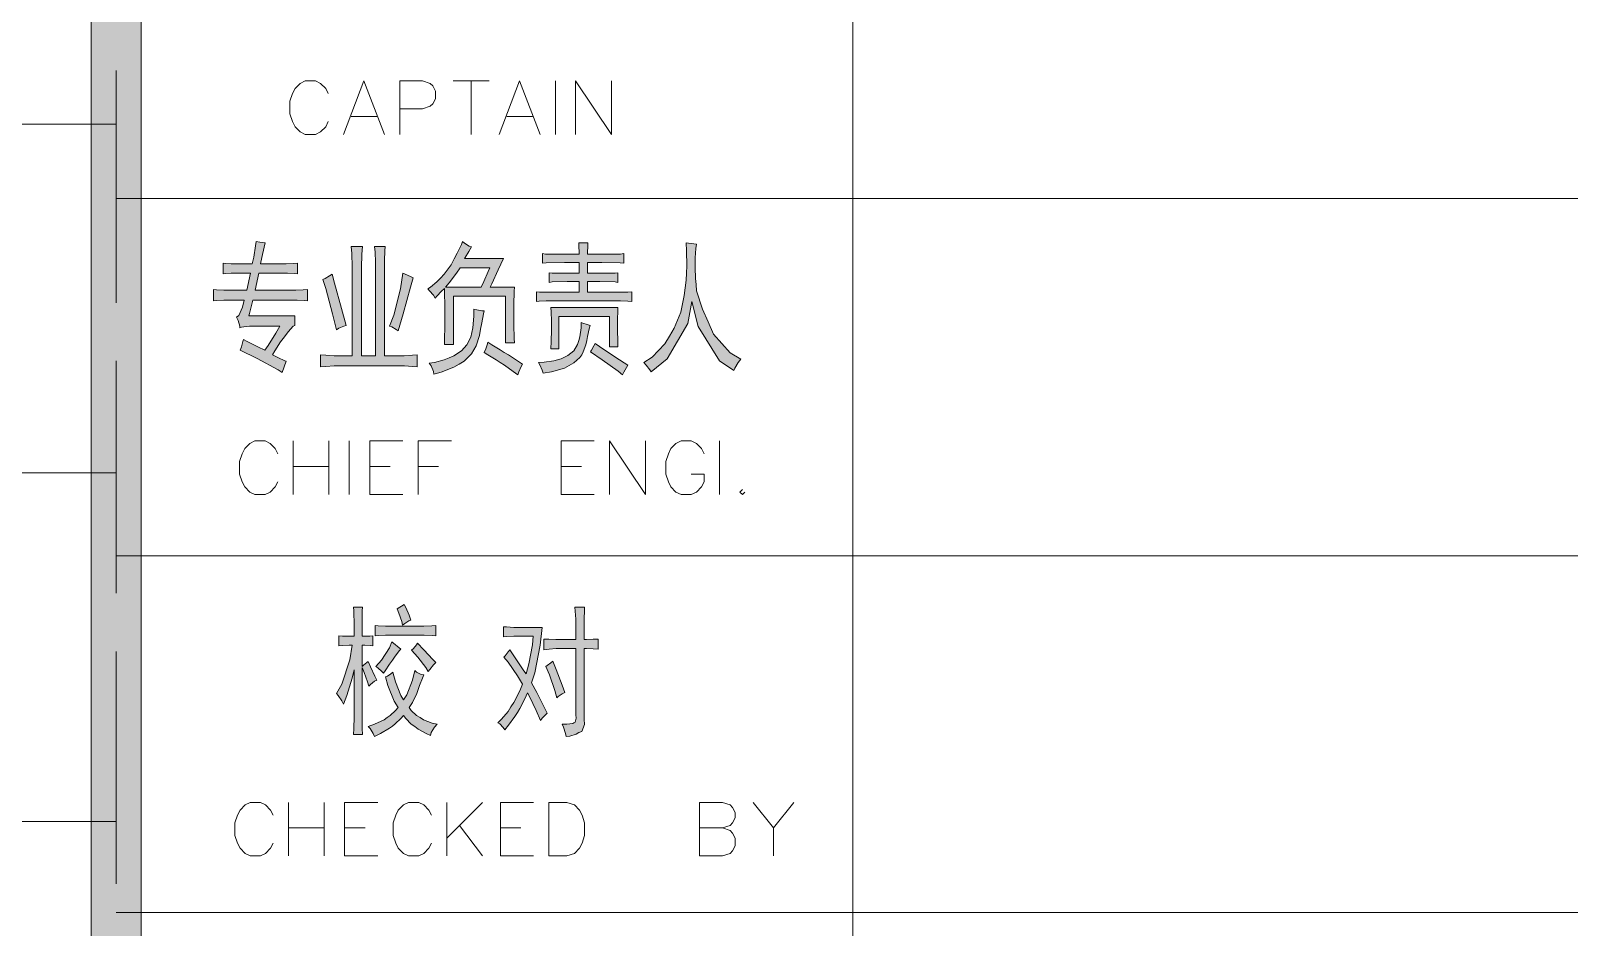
# Model space of a CAD drawing. Header units: millimetres. Extents: x 0 to 829, y 0 to 586.
# Drawn here: x 768.27 to 798.71, y 129.86 to 147.61 of the extents above; entities that cross this region are included whole.
import ezdxf

# ---------------------------------------------------------------- set-up
doc = ezdxf.new("R2010")
doc.units = ezdxf.units.MM

msp = doc.modelspace()

# ---------------------------------------------------------------- hatches: boundary and pattern name
h = msp.add_hatch(color=0)
h.dxf.hatch_style = 2
h.paths.add_polyline_path([(770.449028, 9.860139), (769.464778, 9.860139), (769.464778, 575.772139), (770.449028, 575.772139)])
h = msp.add_hatch(color=0)
h.dxf.hatch_style = 2
h.paths.add_polyline_path([(773.2395, 140.839472), (773.161889, 140.892389), (772.749139, 141.114639), (772.414, 141.283972), (772.435167, 141.347472), (772.463389, 141.453306), (772.473972, 141.492111), (772.551583, 141.453306), (772.76325, 141.347472), (772.897306, 141.283972), (772.964333, 141.375694), (773.116028, 141.615583), (773.197167, 141.760222), (772.597444, 141.760222), (772.530417, 141.753167), (772.435167, 141.739056), (772.406944, 141.724944), (772.406944, 141.760222), (772.371667, 141.866056), (772.339917, 141.936611), (772.38225, 141.964833), (772.456333, 142.130639), (772.491611, 142.27175), (772.163528, 142.27175), (772.085917, 142.27175), (771.944806, 142.264694), (771.881306, 142.261167), (771.881306, 142.483417), (771.944806, 142.476361), (772.085917, 142.469306), (772.163528, 142.469306), (772.541, 142.469306), (772.615083, 142.804444), (772.297583, 142.804444), (772.230556, 142.804444), (772.117667, 142.797389), (772.071806, 142.793861), (772.071806, 143.002), (772.117667, 142.998472), (772.230556, 142.991417), (772.297583, 142.991417), (772.646833, 142.991417), (772.678583, 143.125472), (772.713861, 143.347722), (772.724444, 143.435917), (772.802056, 143.418278), (772.893778, 143.404167), (772.907889, 143.404167), (772.886722, 143.3195), (772.840861, 143.114889), (772.816167, 142.991417), (773.264194, 142.991417), (773.324167, 142.991417), (773.465278, 142.998472), (773.546417, 143.002), (773.546417, 142.793861), (773.489972, 142.797389), (773.348861, 142.804444), (773.264194, 142.804444), (772.780889, 142.804444), (772.706806, 142.469306), (773.447639, 142.469306), (773.511139, 142.469306), (773.655778, 142.476361), (773.740444, 142.483417), (773.740444, 142.261167), (773.676944, 142.264694), (773.535833, 142.27175), (773.454694, 142.27175), (772.664472, 142.27175), (772.63625, 142.165917), (772.593917, 142.010694), (772.579806, 141.961306), (773.489972, 141.961306), (773.489972, 141.770806), (773.46175, 141.760222), (773.359444, 141.647333), (773.285361, 141.548556), (773.211278, 141.449778), (773.094861, 141.269861), (773.049, 141.19225), (773.154833, 141.139333), (773.292417, 141.072306), (773.324167, 141.061722)])
h = msp.add_hatch(color=0)
h.paths.add_polyline_path([(776.986, 143.326556), (776.933083, 143.238361), (776.866056, 143.118417), (776.851944, 143.093722), (777.621, 143.093722), (777.518694, 142.875), (777.391694, 142.592778), (777.359944, 142.52575), (777.836194, 142.52575), (777.832667, 142.448139), (777.829139, 142.1765), (777.829139, 141.982472), (777.829139, 141.788444), (777.832667, 141.50975), (777.836194, 141.428611), (777.659806, 141.428611), (777.659806, 142.349361), (776.629694, 142.349361), (776.629694, 141.393333), (776.453306, 141.393333), (776.456833, 141.481528), (776.463889, 141.767278), (776.463889, 141.961306), (776.463889, 142.155333), (776.456833, 142.426972), (776.453306, 142.504583), (776.396861, 142.448139), (776.305139, 142.352889), (776.269861, 142.314083), (776.234583, 142.370528), (776.156972, 142.458722), (776.121694, 142.494), (776.174611, 142.52575), (776.301611, 142.635111), (776.375694, 142.709194), (776.44625, 142.783278), (776.583833, 142.973778), (776.643806, 143.086667), (776.707306, 143.199556), (776.791972, 143.375944), (776.813139, 143.435917), (776.851944, 143.397111), (776.940139, 143.340667)])
h.paths.add_polyline_path([(776.76375, 142.913806), (776.689667, 142.807972), (776.545028, 142.613944), (776.470944, 142.52575), (777.180028, 142.52575), (777.232944, 142.642167), (777.321139, 142.836194), (777.352889, 142.913806)])
h = msp.add_hatch(color=0)
h.dxf.hatch_style = 2
h.paths.add_polyline_path([(779.293167, 143.404167), (779.289639, 143.337139), (779.286111, 143.22425), (779.286111, 143.181917), (779.575389, 143.181917), (779.935222, 143.185444), (780.00225, 143.1925), (780.00225, 143.002), (779.928167, 143.009056), (779.568333, 143.016111), (779.286111, 143.016111), (779.286111, 142.804444), (779.529528, 142.804444), (779.829389, 142.807972), (779.885833, 142.815028), (779.885833, 142.624528), (779.829389, 142.631583), (779.529528, 142.638639), (779.286111, 142.638639), (779.286111, 142.426972), (779.645944, 142.426972), (780.083389, 142.4305), (780.161, 142.437556), (780.161, 142.247056), (780.083389, 142.254111), (779.935222, 142.261167), (779.861139, 142.261167), (778.552333, 142.261167), (778.467667, 142.261167), (778.330083, 142.254111), (778.277167, 142.247056), (778.277167, 142.437556), (778.337139, 142.4305), (778.756944, 142.426972), (779.120306, 142.426972), (779.120306, 142.638639), (778.880417, 142.638639), (778.584083, 142.631583), (778.527639, 142.624528), (778.527639, 142.815028), (778.584083, 142.807972), (778.880417, 142.804444), (779.120306, 142.804444), (779.120306, 143.016111), (778.831028, 143.016111), (778.467667, 143.009056), (778.393583, 143.002), (778.393583, 143.1925), (778.453556, 143.185444), (778.813389, 143.181917), (779.120306, 143.181917), (779.120306, 143.22425), (779.11325, 143.337139), (779.109722, 143.404167)])
h = msp.add_hatch(color=0)
h.dxf.hatch_style = 2
h.paths.add_polyline_path([(780.400889, 141.037028), (780.563167, 141.142861), (780.817167, 141.403917), (780.908889, 141.559139), (781.000611, 141.714361), (781.127611, 142.035389), (781.162889, 142.197667), (781.198167, 142.363472), (781.236972, 142.666861), (781.244028, 142.807972), (781.247556, 142.952611), (781.244028, 143.248944), (781.233444, 143.404167), (781.279306, 143.397111), (781.385139, 143.386528), (781.441583, 143.379472), (781.431, 143.291278), (781.416889, 143.107833), (781.416889, 143.016111), (781.416889, 142.920861), (781.423944, 142.702139), (781.434528, 142.582194), (781.441583, 142.458722), (781.561528, 142.091833), (781.670889, 141.844889), (781.78025, 141.597944), (782.104806, 141.227528), (782.316472, 141.104056), (782.267083, 141.037028), (782.200056, 140.927667), (782.182417, 140.881806), (781.893139, 141.072306), (781.476861, 141.753167), (781.349861, 142.247056), (781.268722, 141.809611), (780.863028, 141.111111), (780.542, 140.850056), (780.517306, 140.892389), (780.44675, 140.987639)])
h = msp.add_hatch(color=0)
h.dxf.hatch_style = 2
h.paths.add_polyline_path([(774.830528, 143.337139), (774.819944, 143.181917), (774.812889, 142.913806), (774.812889, 142.804444), (774.812889, 141.171083), (775.088056, 141.171083), (775.088056, 142.9385), (775.088056, 143.026694), (775.081, 143.22425), (775.070417, 143.337139), (775.278556, 143.337139), (775.2715, 143.248944), (775.264444, 143.058444), (775.264444, 142.959667), (775.264444, 141.171083), (775.589, 141.171083), (775.656028, 141.171083), (775.818306, 141.181667), (775.913556, 141.19225), (775.913556, 140.948833), (775.818306, 140.959417), (775.659556, 140.97), (775.596056, 140.97), (774.329583, 140.97), (774.273139, 140.97), (774.103806, 140.959417), (773.997972, 140.948833), (773.997972, 141.19225), (774.103806, 141.181667), (774.269611, 141.171083), (774.322528, 141.171083), (774.629444, 141.171083), (774.629444, 142.815028), (774.629444, 142.931444), (774.618861, 143.1925), (774.60475, 143.337139)])
h = msp.add_hatch(color=0)
h.dxf.hatch_style = 2
h.paths.add_polyline_path([(774.230806, 142.783278), (774.280194, 142.610417), (774.417778, 142.105944), (774.505972, 141.770806), (774.460111, 141.760222), (774.364861, 141.714361), (774.315472, 141.682611), (774.237861, 142.003639), (774.103806, 142.504583), (774.047361, 142.680972), (774.089694, 142.702139), (774.181417, 142.755056)])
h = msp.add_hatch(color=0)
h.dxf.hatch_style = 2
h.paths.add_polyline_path([(775.835944, 142.71625), (775.783028, 142.52575), (775.634861, 142.000111), (775.539611, 141.661444), (775.497278, 141.693194), (775.409083, 141.742583), (775.363222, 141.760222), (775.451417, 141.975417), (775.581944, 142.497528), (775.627806, 142.804444), (775.673667, 142.783278), (775.7795, 142.737417)])
h = msp.add_hatch(color=0)
h.dxf.hatch_style = 2
h.paths.add_polyline_path([(777.236472, 142.060083), (777.225889, 142.003639), (777.190611, 141.823722), (777.169444, 141.70025), (777.148278, 141.57325), (777.08125, 141.368639), (777.035389, 141.2875), (776.989528, 141.206361), (776.844889, 141.06525), (776.742583, 141.005278), (776.640278, 140.945306), (776.389806, 140.843), (776.245167, 140.804194), (776.234583, 140.860639), (776.188722, 140.97), (776.153444, 141.026444), (776.25575, 141.037028), (776.449778, 141.089944), (776.545028, 141.12875), (776.640278, 141.167556), (776.791972, 141.266333), (776.844889, 141.326306), (776.897806, 141.386278), (776.975417, 141.5415), (776.996583, 141.633222), (777.01775, 141.724944), (777.035389, 141.95425), (777.035389, 142.091833), (777.091833, 142.08125), (777.190611, 142.063611)])
h = msp.add_hatch(color=0)
h.dxf.hatch_style = 2
h.paths.add_polyline_path([(779.885833, 142.127111), (779.882306, 142.060083), (779.87525, 141.887222), (779.87525, 141.781389), (779.87525, 141.675556), (779.882306, 141.460361), (779.885833, 141.347472), (779.720028, 141.347472), (779.720028, 141.947194), (778.718139, 141.947194), (778.718139, 141.305139), (778.559389, 141.305139), (778.566444, 141.453306), (778.569972, 141.686139), (778.569972, 141.770806), (778.569972, 141.859), (778.566444, 142.038917), (778.559389, 142.127111)])
h = msp.add_hatch(color=0)
h.dxf.hatch_style = 2
h.paths.add_polyline_path([(778.312444, 141.037028), (778.428861, 141.044083), (778.615833, 141.068778), (778.689917, 141.089944), (778.764, 141.107583), (778.894528, 141.174611), (778.950972, 141.220472), (779.010944, 141.269861), (779.088556, 141.393333), (779.109722, 141.470944), (779.130889, 141.548556), (779.155583, 141.724944), (779.159111, 141.82725), (779.190861, 141.816667), (779.275528, 141.788444), (779.3355, 141.770806), (779.317861, 141.703778), (779.286111, 141.555611), (779.268472, 141.470944), (779.250833, 141.386278), (779.201444, 141.248694), (779.169694, 141.19225), (779.134417, 141.139333), (779.010944, 141.029972), (778.919222, 140.977056), (778.8275, 140.924139), (778.569972, 140.850056), (778.404167, 140.828889), (778.386528, 140.888861), (778.340667, 140.994694)])
h = msp.add_hatch(color=0)
h.dxf.hatch_style = 2
h.paths.add_polyline_path([(777.310556, 141.439194), (777.391694, 141.386278), (777.553972, 141.2875), (777.635111, 141.238111), (777.719778, 141.188722), (777.899694, 141.072306), (777.994944, 141.005278), (777.97025, 140.959417), (777.924389, 140.853583), (777.903222, 140.793611), (777.8115, 140.860639), (777.638639, 140.984111), (777.5575, 141.037028), (777.476361, 141.093472), (777.314083, 141.19225), (777.236472, 141.238111), (777.27175, 141.305139), (777.307028, 141.403917)])
h = msp.add_hatch(color=0)
h.dxf.hatch_style = 2
h.paths.add_polyline_path([(779.434278, 141.4145), (779.522472, 141.354528), (779.847028, 141.139333), (780.083389, 140.984111), (780.055167, 140.93825), (780.00225, 140.843), (779.977556, 140.793611), (779.889361, 140.867694), (779.571861, 141.093472), (779.342556, 141.248694), (779.363722, 141.283972), (779.409583, 141.365111)])
h = msp.add_hatch(color=0)
h.dxf.hatch_style = 2
h.paths.add_polyline_path([(774.664722, 135.618361), (774.664722, 135.833556), (774.661194, 136.122833), (774.654139, 136.196917), (774.830528, 136.196917), (774.827, 136.122833), (774.823472, 135.833556), (774.823472, 135.618361), (774.872861, 135.618361), (774.978694, 135.621889), (775.038667, 135.628944), (775.038667, 135.427861), (774.98575, 135.434917), (774.876389, 135.441972), (774.823472, 135.441972), (774.823472, 135.018639), (774.851694, 135.046861), (774.915194, 135.09625), (774.946944, 135.117417), (774.992806, 135.011583), (775.077472, 134.828139), (775.11275, 134.750528), (775.070417, 134.725833), (774.992806, 134.662333), (774.954, 134.630583), (774.929306, 134.718778), (774.862278, 134.902222), (774.823472, 134.997472), (774.823472, 134.129639), (774.823472, 134.020278), (774.827, 133.790972), (774.830528, 133.674556), (774.654139, 133.674556), (774.661194, 133.790972), (774.664722, 134.020278), (774.664722, 134.129639), (774.664722, 134.951611), (774.625917, 134.785806), (774.523611, 134.447139), (774.456583, 134.274278), (774.421306, 134.341306), (774.35075, 134.447139), (774.315472, 134.485944), (774.421306, 134.672917), (774.580056, 135.152694), (774.629444, 135.441972), (774.569472, 135.441972), (774.435417, 135.434917), (774.364861, 135.427861), (774.364861, 135.628944), (774.435417, 135.621889), (774.583583, 135.618361)])
h = msp.add_hatch(color=0)
h.dxf.hatch_style = 2
h.paths.add_polyline_path([(775.656028, 136.249833), (775.687778, 136.189861), (775.754806, 136.034639), (775.786556, 135.939389), (775.751278, 135.92175), (775.666611, 135.872361), (775.62075, 135.840611), (775.610167, 135.911167), (775.553722, 136.073444), (775.514917, 136.161639)])
h = msp.add_hatch(color=0)
h.dxf.hatch_style = 2
h.paths.add_polyline_path([(778.418278, 135.561917), (778.520583, 135.558389), (778.658167, 135.551333), (778.693444, 135.551333), (779.053278, 135.551333), (779.053278, 135.882944), (779.053278, 135.957028), (779.042694, 136.11225), (779.035639, 136.196917), (779.226139, 136.196917), (779.222611, 136.129889), (779.219083, 135.960556), (779.219083, 135.861778), (779.219083, 135.551333), (779.261417, 135.551333), (779.399, 135.558389), (779.49425, 135.561917), (779.49425, 135.364361), (779.399, 135.367889), (779.261417, 135.374944), (779.219083, 135.374944), (779.219083, 133.974417), (779.222611, 133.868583), (779.169694, 133.734528), (779.11325, 133.709833), (779.060333, 133.681611), (778.933333, 133.642806), (778.85925, 133.632222), (778.848667, 133.695722), (778.809861, 133.819194), (778.785167, 133.875639), (778.876889, 133.875639), (778.993306, 133.88975), (779.014472, 133.903861), (779.039167, 133.917972), (779.056806, 133.995583), (779.053278, 134.062611), (779.053278, 135.374944), (778.704028, 135.374944), (778.665222, 135.374944), (778.524111, 135.364361), (778.418278, 135.35025)])
h = msp.add_hatch(color=0)
h.dxf.hatch_style = 2
h.paths.add_polyline_path([(775.962944, 135.819444), (776.047611, 135.819444), (776.202833, 135.822972), (776.280444, 135.830028), (776.280444, 135.628944), (776.213417, 135.636), (776.054667, 135.639528), (775.962944, 135.639528), (775.370278, 135.639528), (775.289139, 135.639528), (775.140972, 135.636), (775.081, 135.628944), (775.081, 135.830028), (775.140972, 135.822972), (775.289139, 135.819444), (775.370278, 135.819444)])
h = msp.add_hatch(color=0)
h.dxf.hatch_style = 2
h.paths.add_polyline_path([(777.621, 135.805333), (777.680972, 135.801806), (777.829139, 135.79475), (777.910278, 135.79475), (778.386528, 135.79475), (778.344194, 135.441972), (778.241889, 134.891639), (778.178389, 134.697611), (778.280694, 134.503583), (778.435917, 134.203722), (778.485306, 134.097889), (778.457083, 134.069667), (778.390056, 133.995583), (778.35125, 133.95325), (778.266583, 134.150806), (778.136056, 134.425972), (778.093722, 134.496528), (778.044333, 134.380111), (777.945556, 134.186083), (777.896167, 134.108472), (777.84325, 134.030861), (777.719778, 133.858), (777.645694, 133.76275), (777.617472, 133.812139), (777.550444, 133.886222), (777.511639, 133.907389), (777.582194, 133.974417), (777.712722, 134.129639), (777.769167, 134.217833), (777.829139, 134.309556), (777.942028, 134.535333), (777.994944, 134.672917), (777.896167, 134.835194), (777.712722, 135.103306), (777.628056, 135.205611), (777.65275, 135.233833), (777.712722, 135.307917), (777.744472, 135.35025), (777.864417, 135.173861), (778.026694, 134.933972), (778.069028, 134.874), (778.125472, 135.075083), (778.196028, 135.4455), (778.210139, 135.618361), (777.910278, 135.618361), (777.829139, 135.618361), (777.680972, 135.611306), (777.621, 135.607778)])
h = msp.add_hatch(color=0)
h.dxf.hatch_style = 2
h.paths.add_polyline_path([(775.589, 135.364361), (775.560778, 135.336139), (775.476111, 135.226778), (775.423194, 135.145639), (775.36675, 135.0645), (775.278556, 134.933972), (775.246806, 134.884583), (775.215056, 134.923389), (775.137444, 134.990417), (775.095111, 135.018639), (775.204472, 135.145639), (775.363222, 135.389056), (775.412611, 135.505472)])
h = msp.add_hatch(color=0)
h.dxf.hatch_style = 2
h.paths.add_polyline_path([(775.920611, 135.484306), (776.047611, 135.35025), (776.224, 135.156222), (776.280444, 135.09625), (776.238111, 135.050389), (776.164028, 134.962194), (776.12875, 134.919861), (776.086417, 134.997472), (775.924139, 135.205611), (775.804194, 135.339667), (775.843, 135.374944), (775.899444, 135.4455)])
h = msp.add_hatch(color=0)
h.dxf.hatch_style = 2
h.paths.add_polyline_path([(775.43025, 134.90575), (775.483167, 134.718778), (775.592528, 134.447139), (775.645444, 134.362472), (775.708944, 134.457722), (775.818306, 134.747), (775.864167, 134.941028), (775.899444, 134.90575), (775.991167, 134.863417), (776.047611, 134.852833), (776.015861, 134.785806), (775.959417, 134.641167), (775.934722, 134.563556), (775.9065, 134.485944), (775.818306, 134.306028), (775.754806, 134.20725), (775.793611, 134.150806), (775.899444, 134.052028), (775.97, 134.009694), (776.040556, 133.963833), (776.213417, 133.896806), (776.312194, 133.875639), (776.259278, 133.819194), (776.19225, 133.709833), (776.178139, 133.653389), (776.093472, 133.692194), (775.934722, 133.780389), (775.867694, 133.829778), (775.797139, 133.879167), (775.687778, 133.992056), (775.645444, 134.052028), (775.592528, 133.992056), (775.479639, 133.886222), (775.423194, 133.840361), (775.363222, 133.798028), (775.186833, 133.692194), (775.070417, 133.632222), (775.045722, 133.692194), (774.98575, 133.790972), (774.946944, 133.829778), (775.070417, 133.875639), (775.257389, 133.963833), (775.317361, 134.009694), (775.377333, 134.052028), (775.486694, 134.150806), (775.539611, 134.20725), (775.458472, 134.33425), (775.335, 134.641167), (775.289139, 134.817556), (775.324417, 134.828139), (775.394972, 134.874)])
h = msp.add_hatch(color=0)
h.dxf.hatch_style = 2
h.paths.add_polyline_path([(778.594667, 135.128), (778.665222, 134.962194), (778.785167, 134.65175), (778.834556, 134.507111), (778.781639, 134.478889), (778.704028, 134.425972), (778.679333, 134.39775), (778.640528, 134.545917), (778.531167, 134.856361), (778.460611, 135.018639), (778.488833, 135.036278), (778.555861, 135.089194)])

# ---------------------------------------------------------------- linework, layer by layer
at = {"color": 0, "lineweight": 0}
for points in [[(770.449028, 9.860139), (769.464778, 9.860139), (769.464778, 575.772139), (770.449028, 575.772139)], [(773.2395, 140.839472), (773.161889, 140.892389), (772.749139, 141.114639), (772.414, 141.283972), (772.435167, 141.347472), (772.463389, 141.453306), (772.473972, 141.492111), (772.551583, 141.453306), (772.76325, 141.347472), (772.897306, 141.283972), (772.964333, 141.375694), (773.116028, 141.615583), (773.197167, 141.760222), (772.597444, 141.760222), (772.530417, 141.753167), (772.435167, 141.739056), (772.406944, 141.724944), (772.406944, 141.760222), (772.371667, 141.866056), (772.339917, 141.936611), (772.38225, 141.964833), (772.456333, 142.130639), (772.491611, 142.27175), (772.163528, 142.27175), (772.085917, 142.27175), (771.944806, 142.264694), (771.881306, 142.261167), (771.881306, 142.483417), (771.944806, 142.476361), (772.085917, 142.469306), (772.163528, 142.469306), (772.541, 142.469306), (772.615083, 142.804444), (772.297583, 142.804444), (772.230556, 142.804444), (772.117667, 142.797389), (772.071806, 142.793861), (772.071806, 143.002), (772.117667, 142.998472), (772.230556, 142.991417), (772.297583, 142.991417), (772.646833, 142.991417), (772.678583, 143.125472), (772.713861, 143.347722), (772.724444, 143.435917), (772.802056, 143.418278), (772.893778, 143.404167), (772.907889, 143.404167), (772.886722, 143.3195), (772.840861, 143.114889), (772.816167, 142.991417), (773.264194, 142.991417), (773.324167, 142.991417), (773.465278, 142.998472), (773.546417, 143.002), (773.546417, 142.793861), (773.489972, 142.797389), (773.348861, 142.804444), (773.264194, 142.804444), (772.780889, 142.804444), (772.706806, 142.469306), (773.447639, 142.469306), (773.511139, 142.469306), (773.655778, 142.476361), (773.740444, 142.483417), (773.740444, 142.261167), (773.676944, 142.264694), (773.535833, 142.27175), (773.454694, 142.27175), (772.664472, 142.27175), (772.63625, 142.165917), (772.593917, 142.010694), (772.579806, 141.961306), (773.489972, 141.961306), (773.489972, 141.770806), (773.46175, 141.760222), (773.359444, 141.647333), (773.285361, 141.548556), (773.211278, 141.449778), (773.094861, 141.269861), (773.049, 141.19225), (773.154833, 141.139333), (773.292417, 141.072306), (773.324167, 141.061722)], [(776.986, 143.326556), (776.933083, 143.238361), (776.866056, 143.118417), (776.851944, 143.093722), (777.621, 143.093722), (777.518694, 142.875), (777.391694, 142.592778), (777.359944, 142.52575), (777.836194, 142.52575), (777.832667, 142.448139), (777.829139, 142.1765), (777.829139, 141.982472), (777.829139, 141.788444), (777.832667, 141.50975), (777.836194, 141.428611), (777.659806, 141.428611), (777.659806, 142.349361), (776.629694, 142.349361), (776.629694, 141.393333), (776.453306, 141.393333), (776.456833, 141.481528), (776.463889, 141.767278), (776.463889, 141.961306), (776.463889, 142.155333), (776.456833, 142.426972), (776.453306, 142.504583), (776.396861, 142.448139), (776.305139, 142.352889), (776.269861, 142.314083), (776.234583, 142.370528), (776.156972, 142.458722), (776.121694, 142.494), (776.174611, 142.52575), (776.301611, 142.635111), (776.375694, 142.709194), (776.44625, 142.783278), (776.583833, 142.973778), (776.643806, 143.086667), (776.707306, 143.199556), (776.791972, 143.375944), (776.813139, 143.435917), (776.851944, 143.397111), (776.940139, 143.340667)], [(779.293167, 143.404167), (779.289639, 143.337139), (779.286111, 143.22425), (779.286111, 143.181917), (779.575389, 143.181917), (779.935222, 143.185444), (780.00225, 143.1925), (780.00225, 143.002), (779.928167, 143.009056), (779.568333, 143.016111), (779.286111, 143.016111), (779.286111, 142.804444), (779.529528, 142.804444), (779.829389, 142.807972), (779.885833, 142.815028), (779.885833, 142.624528), (779.829389, 142.631583), (779.529528, 142.638639), (779.286111, 142.638639), (779.286111, 142.426972), (779.645944, 142.426972), (780.083389, 142.4305), (780.161, 142.437556), (780.161, 142.247056), (780.083389, 142.254111), (779.935222, 142.261167), (779.861139, 142.261167), (778.552333, 142.261167), (778.467667, 142.261167), (778.330083, 142.254111), (778.277167, 142.247056), (778.277167, 142.437556), (778.337139, 142.4305), (778.756944, 142.426972), (779.120306, 142.426972), (779.120306, 142.638639), (778.880417, 142.638639), (778.584083, 142.631583), (778.527639, 142.624528), (778.527639, 142.815028), (778.584083, 142.807972), (778.880417, 142.804444), (779.120306, 142.804444), (779.120306, 143.016111), (778.831028, 143.016111), (778.467667, 143.009056), (778.393583, 143.002), (778.393583, 143.1925), (778.453556, 143.185444), (778.813389, 143.181917), (779.120306, 143.181917), (779.120306, 143.22425), (779.11325, 143.337139), (779.109722, 143.404167)], [(780.400889, 141.037028), (780.563167, 141.142861), (780.817167, 141.403917), (780.908889, 141.559139), (781.000611, 141.714361), (781.127611, 142.035389), (781.162889, 142.197667), (781.198167, 142.363472), (781.236972, 142.666861), (781.244028, 142.807972), (781.247556, 142.952611), (781.244028, 143.248944), (781.233444, 143.404167), (781.279306, 143.397111), (781.385139, 143.386528), (781.441583, 143.379472), (781.431, 143.291278), (781.416889, 143.107833), (781.416889, 143.016111), (781.416889, 142.920861), (781.423944, 142.702139), (781.434528, 142.582194), (781.441583, 142.458722), (781.561528, 142.091833), (781.670889, 141.844889), (781.78025, 141.597944), (782.104806, 141.227528), (782.316472, 141.104056), (782.267083, 141.037028), (782.200056, 140.927667), (782.182417, 140.881806), (781.893139, 141.072306), (781.476861, 141.753167), (781.349861, 142.247056), (781.268722, 141.809611), (780.863028, 141.111111), (780.542, 140.850056), (780.517306, 140.892389), (780.44675, 140.987639)], [(774.830528, 143.337139), (774.819944, 143.181917), (774.812889, 142.913806), (774.812889, 142.804444), (774.812889, 141.171083), (775.088056, 141.171083), (775.088056, 142.9385), (775.088056, 143.026694), (775.081, 143.22425), (775.070417, 143.337139), (775.278556, 143.337139), (775.2715, 143.248944), (775.264444, 143.058444), (775.264444, 142.959667), (775.264444, 141.171083), (775.589, 141.171083), (775.656028, 141.171083), (775.818306, 141.181667), (775.913556, 141.19225), (775.913556, 140.948833), (775.818306, 140.959417), (775.659556, 140.97), (775.596056, 140.97), (774.329583, 140.97), (774.273139, 140.97), (774.103806, 140.959417), (773.997972, 140.948833), (773.997972, 141.19225), (774.103806, 141.181667), (774.269611, 141.171083), (774.322528, 141.171083), (774.629444, 141.171083), (774.629444, 142.815028), (774.629444, 142.931444), (774.618861, 143.1925), (774.60475, 143.337139)], [(774.230806, 142.783278), (774.280194, 142.610417), (774.417778, 142.105944), (774.505972, 141.770806), (774.460111, 141.760222), (774.364861, 141.714361), (774.315472, 141.682611), (774.237861, 142.003639), (774.103806, 142.504583), (774.047361, 142.680972), (774.089694, 142.702139), (774.181417, 142.755056)], [(775.835944, 142.71625), (775.783028, 142.52575), (775.634861, 142.000111), (775.539611, 141.661444), (775.497278, 141.693194), (775.409083, 141.742583), (775.363222, 141.760222), (775.451417, 141.975417), (775.581944, 142.497528), (775.627806, 142.804444), (775.673667, 142.783278), (775.7795, 142.737417)], [(776.76375, 142.913806), (776.689667, 142.807972), (776.545028, 142.613944), (776.470944, 142.52575), (777.180028, 142.52575), (777.232944, 142.642167), (777.321139, 142.836194), (777.352889, 142.913806)], [(777.236472, 142.060083), (777.225889, 142.003639), (777.190611, 141.823722), (777.169444, 141.70025), (777.148278, 141.57325), (777.08125, 141.368639), (777.035389, 141.2875), (776.989528, 141.206361), (776.844889, 141.06525), (776.742583, 141.005278), (776.640278, 140.945306), (776.389806, 140.843), (776.245167, 140.804194), (776.234583, 140.860639), (776.188722, 140.97), (776.153444, 141.026444), (776.25575, 141.037028), (776.449778, 141.089944), (776.545028, 141.12875), (776.640278, 141.167556), (776.791972, 141.266333), (776.844889, 141.326306), (776.897806, 141.386278), (776.975417, 141.5415), (776.996583, 141.633222), (777.01775, 141.724944), (777.035389, 141.95425), (777.035389, 142.091833), (777.091833, 142.08125), (777.190611, 142.063611)], [(779.885833, 142.127111), (779.882306, 142.060083), (779.87525, 141.887222), (779.87525, 141.781389), (779.87525, 141.675556), (779.882306, 141.460361), (779.885833, 141.347472), (779.720028, 141.347472), (779.720028, 141.947194), (778.718139, 141.947194), (778.718139, 141.305139), (778.559389, 141.305139), (778.566444, 141.453306), (778.569972, 141.686139), (778.569972, 141.770806), (778.569972, 141.859), (778.566444, 142.038917), (778.559389, 142.127111)], [(778.312444, 141.037028), (778.428861, 141.044083), (778.615833, 141.068778), (778.689917, 141.089944), (778.764, 141.107583), (778.894528, 141.174611), (778.950972, 141.220472), (779.010944, 141.269861), (779.088556, 141.393333), (779.109722, 141.470944), (779.130889, 141.548556), (779.155583, 141.724944), (779.159111, 141.82725), (779.190861, 141.816667), (779.275528, 141.788444), (779.3355, 141.770806), (779.317861, 141.703778), (779.286111, 141.555611), (779.268472, 141.470944), (779.250833, 141.386278), (779.201444, 141.248694), (779.169694, 141.19225), (779.134417, 141.139333), (779.010944, 141.029972), (778.919222, 140.977056), (778.8275, 140.924139), (778.569972, 140.850056), (778.404167, 140.828889), (778.386528, 140.888861), (778.340667, 140.994694)], [(777.310556, 141.439194), (777.391694, 141.386278), (777.553972, 141.2875), (777.635111, 141.238111), (777.719778, 141.188722), (777.899694, 141.072306), (777.994944, 141.005278), (777.97025, 140.959417), (777.924389, 140.853583), (777.903222, 140.793611), (777.8115, 140.860639), (777.638639, 140.984111), (777.5575, 141.037028), (777.476361, 141.093472), (777.314083, 141.19225), (777.236472, 141.238111), (777.27175, 141.305139), (777.307028, 141.403917)], [(779.434278, 141.4145), (779.522472, 141.354528), (779.847028, 141.139333), (780.083389, 140.984111), (780.055167, 140.93825), (780.00225, 140.843), (779.977556, 140.793611), (779.889361, 140.867694), (779.571861, 141.093472), (779.342556, 141.248694), (779.363722, 141.283972), (779.409583, 141.365111)], [(774.664722, 135.618361), (774.664722, 135.833556), (774.661194, 136.122833), (774.654139, 136.196917), (774.830528, 136.196917), (774.827, 136.122833), (774.823472, 135.833556), (774.823472, 135.618361), (774.872861, 135.618361), (774.978694, 135.621889), (775.038667, 135.628944), (775.038667, 135.427861), (774.98575, 135.434917), (774.876389, 135.441972), (774.823472, 135.441972), (774.823472, 135.018639), (774.851694, 135.046861), (774.915194, 135.09625), (774.946944, 135.117417), (774.992806, 135.011583), (775.077472, 134.828139), (775.11275, 134.750528), (775.070417, 134.725833), (774.992806, 134.662333), (774.954, 134.630583), (774.929306, 134.718778), (774.862278, 134.902222), (774.823472, 134.997472), (774.823472, 134.129639), (774.823472, 134.020278), (774.827, 133.790972), (774.830528, 133.674556), (774.654139, 133.674556), (774.661194, 133.790972), (774.664722, 134.020278), (774.664722, 134.129639), (774.664722, 134.951611), (774.625917, 134.785806), (774.523611, 134.447139), (774.456583, 134.274278), (774.421306, 134.341306), (774.35075, 134.447139), (774.315472, 134.485944), (774.421306, 134.672917), (774.580056, 135.152694), (774.629444, 135.441972), (774.569472, 135.441972), (774.435417, 135.434917), (774.364861, 135.427861), (774.364861, 135.628944), (774.435417, 135.621889), (774.583583, 135.618361)], [(775.656028, 136.249833), (775.687778, 136.189861), (775.754806, 136.034639), (775.786556, 135.939389), (775.751278, 135.92175), (775.666611, 135.872361), (775.62075, 135.840611), (775.610167, 135.911167), (775.553722, 136.073444), (775.514917, 136.161639)], [(778.418278, 135.561917), (778.520583, 135.558389), (778.658167, 135.551333), (778.693444, 135.551333), (779.053278, 135.551333), (779.053278, 135.882944), (779.053278, 135.957028), (779.042694, 136.11225), (779.035639, 136.196917), (779.226139, 136.196917), (779.222611, 136.129889), (779.219083, 135.960556), (779.219083, 135.861778), (779.219083, 135.551333), (779.261417, 135.551333), (779.399, 135.558389), (779.49425, 135.561917), (779.49425, 135.364361), (779.399, 135.367889), (779.261417, 135.374944), (779.219083, 135.374944), (779.219083, 133.974417), (779.222611, 133.868583), (779.169694, 133.734528), (779.11325, 133.709833), (779.060333, 133.681611), (778.933333, 133.642806), (778.85925, 133.632222), (778.848667, 133.695722), (778.809861, 133.819194), (778.785167, 133.875639), (778.876889, 133.875639), (778.993306, 133.88975), (779.014472, 133.903861), (779.039167, 133.917972), (779.056806, 133.995583), (779.053278, 134.062611), (779.053278, 135.374944), (778.704028, 135.374944), (778.665222, 135.374944), (778.524111, 135.364361), (778.418278, 135.35025)], [(775.962944, 135.819444), (776.047611, 135.819444), (776.202833, 135.822972), (776.280444, 135.830028), (776.280444, 135.628944), (776.213417, 135.636), (776.054667, 135.639528), (775.962944, 135.639528), (775.370278, 135.639528), (775.289139, 135.639528), (775.140972, 135.636), (775.081, 135.628944), (775.081, 135.830028), (775.140972, 135.822972), (775.289139, 135.819444), (775.370278, 135.819444)], [(777.621, 135.805333), (777.680972, 135.801806), (777.829139, 135.79475), (777.910278, 135.79475), (778.386528, 135.79475), (778.344194, 135.441972), (778.241889, 134.891639), (778.178389, 134.697611), (778.280694, 134.503583), (778.435917, 134.203722), (778.485306, 134.097889), (778.457083, 134.069667), (778.390056, 133.995583), (778.35125, 133.95325), (778.266583, 134.150806), (778.136056, 134.425972), (778.093722, 134.496528), (778.044333, 134.380111), (777.945556, 134.186083), (777.896167, 134.108472), (777.84325, 134.030861), (777.719778, 133.858), (777.645694, 133.76275), (777.617472, 133.812139), (777.550444, 133.886222), (777.511639, 133.907389), (777.582194, 133.974417), (777.712722, 134.129639), (777.769167, 134.217833), (777.829139, 134.309556), (777.942028, 134.535333), (777.994944, 134.672917), (777.896167, 134.835194), (777.712722, 135.103306), (777.628056, 135.205611), (777.65275, 135.233833), (777.712722, 135.307917), (777.744472, 135.35025), (777.864417, 135.173861), (778.026694, 134.933972), (778.069028, 134.874), (778.125472, 135.075083), (778.196028, 135.4455), (778.210139, 135.618361), (777.910278, 135.618361), (777.829139, 135.618361), (777.680972, 135.611306), (777.621, 135.607778)], [(775.589, 135.364361), (775.560778, 135.336139), (775.476111, 135.226778), (775.423194, 135.145639), (775.36675, 135.0645), (775.278556, 134.933972), (775.246806, 134.884583), (775.215056, 134.923389), (775.137444, 134.990417), (775.095111, 135.018639), (775.204472, 135.145639), (775.363222, 135.389056), (775.412611, 135.505472)], [(775.920611, 135.484306), (776.047611, 135.35025), (776.224, 135.156222), (776.280444, 135.09625), (776.238111, 135.050389), (776.164028, 134.962194), (776.12875, 134.919861), (776.086417, 134.997472), (775.924139, 135.205611), (775.804194, 135.339667), (775.843, 135.374944), (775.899444, 135.4455)], [(775.43025, 134.90575), (775.483167, 134.718778), (775.592528, 134.447139), (775.645444, 134.362472), (775.708944, 134.457722), (775.818306, 134.747), (775.864167, 134.941028), (775.899444, 134.90575), (775.991167, 134.863417), (776.047611, 134.852833), (776.015861, 134.785806), (775.959417, 134.641167), (775.934722, 134.563556), (775.9065, 134.485944), (775.818306, 134.306028), (775.754806, 134.20725), (775.793611, 134.150806), (775.899444, 134.052028), (775.97, 134.009694), (776.040556, 133.963833), (776.213417, 133.896806), (776.312194, 133.875639), (776.259278, 133.819194), (776.19225, 133.709833), (776.178139, 133.653389), (776.093472, 133.692194), (775.934722, 133.780389), (775.867694, 133.829778), (775.797139, 133.879167), (775.687778, 133.992056), (775.645444, 134.052028), (775.592528, 133.992056), (775.479639, 133.886222), (775.423194, 133.840361), (775.363222, 133.798028), (775.186833, 133.692194), (775.070417, 133.632222), (775.045722, 133.692194), (774.98575, 133.790972), (774.946944, 133.829778), (775.070417, 133.875639), (775.257389, 133.963833), (775.317361, 134.009694), (775.377333, 134.052028), (775.486694, 134.150806), (775.539611, 134.20725), (775.458472, 134.33425), (775.335, 134.641167), (775.289139, 134.817556), (775.324417, 134.828139), (775.394972, 134.874)], [(778.594667, 135.128), (778.665222, 134.962194), (778.785167, 134.65175), (778.834556, 134.507111), (778.781639, 134.478889), (778.704028, 134.425972), (778.679333, 134.39775), (778.640528, 134.545917), (778.531167, 134.856361), (778.460611, 135.018639), (778.488833, 135.036278), (778.555861, 135.089194)], [(778.517056, 131.268611), (778.517056, 132.326944), (778.873361, 132.326944), (779.025056, 132.277556), (779.123833, 132.17525), (779.17675, 132.076472), (779.226139, 131.924778), (779.226139, 131.670778), (779.17675, 131.519083), (779.123833, 131.420306), (779.025056, 131.318), (778.873361, 131.268611)]]:
    msp.add_lwpolyline(points, close=True, dxfattribs=at)
for points in [[(784.535444, 108.846056), (784.535444, 165.399861)], [(769.958667, 142.218833), (769.958667, 146.819056)], [(774.153194, 146.360444), (774.103806, 146.46275), (774.0015, 146.561528), (773.899194, 146.614444), (773.698111, 146.614444), (773.595806, 146.561528), (773.497028, 146.46275), (773.447639, 146.360444), (773.394722, 146.20875), (773.394722, 145.958278), (773.447639, 145.806583), (773.497028, 145.704278), (773.595806, 145.601972), (773.698111, 145.552583), (773.899194, 145.552583), (774.0015, 145.601972), (774.103806, 145.704278), (774.153194, 145.806583)], [(774.456583, 145.552583), (774.85875, 146.614444), (775.264444, 145.552583)], [(775.567833, 145.552583), (775.567833, 146.614444), (776.019389, 146.614444), (776.171083, 146.561528), (776.224, 146.512139), (776.273389, 146.409833), (776.273389, 146.258139), (776.224, 146.159361), (776.171083, 146.109972), (776.019389, 146.057056), (775.567833, 146.057056)], [(776.626167, 146.614444), (777.33525, 146.614444)], [(776.978944, 146.614444), (776.978944, 145.552583)], [(777.536333, 145.552583), (777.9385, 146.614444), (778.344194, 145.552583)], [(778.647583, 145.552583), (778.647583, 146.614444)], [(779.04975, 145.552583), (779.04975, 146.614444), (779.758833, 145.552583), (779.758833, 146.614444)], [(774.608278, 145.905361), (775.11275, 145.905361)], [(777.688028, 145.905361), (778.1925, 145.905361)], [(592.493806, 145.753667), (769.958667, 145.753667)], [(769.958667, 144.282583), (784.535444, 144.282583)], [(784.535444, 144.282583), (819.294639, 144.282583)], [(769.958667, 136.468556), (769.958667, 141.068778)], [(773.158361, 139.230806), (773.105444, 139.333111), (773.006667, 139.431889), (772.904361, 139.484806), (772.703278, 139.484806), (772.600972, 139.431889), (772.502194, 139.333111), (772.449278, 139.230806), (772.399889, 139.079111), (772.399889, 138.825111), (772.449278, 138.676944), (772.502194, 138.574639), (772.600972, 138.472333), (772.703278, 138.422944), (772.904361, 138.422944), (773.006667, 138.472333), (773.105444, 138.574639), (773.158361, 138.676944)], [(773.46175, 138.422944), (773.46175, 139.484806)], [(774.167306, 139.484806), (774.167306, 138.422944)], [(774.569472, 138.422944), (774.569472, 139.484806)], [(774.975167, 138.422944), (774.975167, 139.484806), (775.631333, 139.484806)], [(775.934722, 138.422944), (775.934722, 139.484806), (776.590889, 139.484806)], [(778.760472, 138.422944), (778.760472, 139.484806), (779.416639, 139.484806)], [(779.720028, 138.422944), (779.720028, 139.484806), (780.429111, 138.422944), (780.429111, 139.484806)], [(781.58975, 139.230806), (781.540361, 139.333111), (781.438056, 139.431889), (781.33575, 139.484806), (781.134667, 139.484806), (781.032361, 139.431889), (780.933583, 139.333111), (780.884194, 139.230806), (780.831278, 139.079111), (780.831278, 138.825111), (780.884194, 138.676944), (780.933583, 138.574639), (781.032361, 138.472333), (781.134667, 138.422944), (781.33575, 138.422944), (781.438056, 138.472333), (781.540361, 138.574639), (781.58975, 138.676944), (781.58975, 138.825111), (781.33575, 138.825111)], [(781.893139, 138.422944), (781.893139, 139.484806)], [(592.493806, 138.853333), (769.958667, 138.853333)], [(773.46175, 138.976806), (774.167306, 138.976806)], [(774.975167, 138.976806), (775.377333, 138.976806)], [(775.934722, 138.976806), (776.336889, 138.976806)], [(778.760472, 138.976806), (779.166167, 138.976806)], [(782.348222, 138.52525), (782.295306, 138.472333), (782.348222, 138.422944), (782.397611, 138.472333)], [(774.975167, 138.422944), (775.631333, 138.422944)], [(778.760472, 138.422944), (779.416639, 138.422944)], [(769.958667, 137.212917), (819.294639, 137.212917)], [(769.958667, 130.718278), (769.958667, 135.3185)], [(773.066639, 132.076472), (773.013722, 132.17525), (772.914944, 132.277556), (772.812639, 132.326944), (772.611556, 132.326944), (772.50925, 132.277556), (772.410472, 132.17525), (772.357556, 132.076472), (772.308167, 131.924778), (772.308167, 131.670778), (772.357556, 131.519083), (772.410472, 131.420306), (772.50925, 131.318), (772.611556, 131.268611), (772.812639, 131.268611), (772.914944, 131.318), (773.013722, 131.420306), (773.066639, 131.519083)], [(773.370028, 131.268611), (773.370028, 132.326944)], [(774.075583, 132.326944), (774.075583, 131.268611)], [(774.47775, 131.268611), (774.47775, 132.326944), (775.137444, 132.326944)], [(776.195778, 132.076472), (776.146389, 132.17525), (776.044083, 132.277556), (775.945306, 132.326944), (775.740694, 132.326944), (775.641917, 132.277556), (775.539611, 132.17525), (775.490222, 132.076472), (775.437306, 131.924778), (775.437306, 131.670778), (775.490222, 131.519083), (775.539611, 131.420306), (775.641917, 131.318), (775.740694, 131.268611), (775.945306, 131.268611), (776.044083, 131.318), (776.146389, 131.420306), (776.195778, 131.519083)], [(776.499167, 131.268611), (776.499167, 132.326944)], [(777.204722, 132.326944), (776.499167, 131.621389)], [(777.561028, 131.268611), (777.561028, 132.326944), (778.217194, 132.326944)], [(781.498028, 131.268611), (781.498028, 132.326944), (781.953111, 132.326944), (782.104806, 132.277556), (782.154194, 132.228167), (782.203583, 132.125861), (782.203583, 132.023556), (782.154194, 131.924778), (782.104806, 131.871861), (781.953111, 131.822472)], [(782.559889, 132.326944), (782.962056, 131.822472), (783.36775, 132.326944)], [(592.493806, 131.953), (769.958667, 131.953)], [(773.370028, 131.822472), (774.075583, 131.822472)], [(774.47775, 131.822472), (774.883444, 131.822472)], [(776.753167, 131.871861), (777.204722, 131.268611)], [(777.561028, 131.822472), (777.963194, 131.822472)], [(781.498028, 131.822472), (781.953111, 131.822472), (782.104806, 131.773083), (782.154194, 131.720167), (782.203583, 131.621389), (782.203583, 131.469694), (782.154194, 131.367389), (782.104806, 131.318), (781.953111, 131.268611), (781.498028, 131.268611)], [(782.962056, 131.822472), (782.962056, 131.268611)], [(774.47775, 131.268611), (775.137444, 131.268611)], [(777.561028, 131.268611), (778.217194, 131.268611)], [(769.958667, 130.146778), (819.294639, 130.146778)]]:
    msp.add_lwpolyline(points, dxfattribs=at)

doc.saveas('drawing.dxf')
